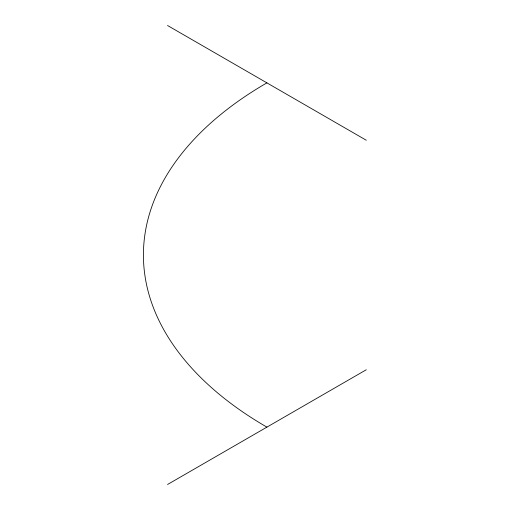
<?xml version="1.0" encoding="UTF-8"?>
<svg xmlns="http://www.w3.org/2000/svg" width="510" height="510" viewBox="0 0 510 510"><rect width="100%" height="100%" fill="white"/><g stroke="black" fill="none" stroke-linecap="round" stroke-linejoin="round"><path stroke-width="0.76" d="M167.529 484.5L366.288 369.75M167.529 25.5L366.288 140.25M266.909 427.125A421.623 243.423 0 0 1 266.909 82.875"/></g></svg>
